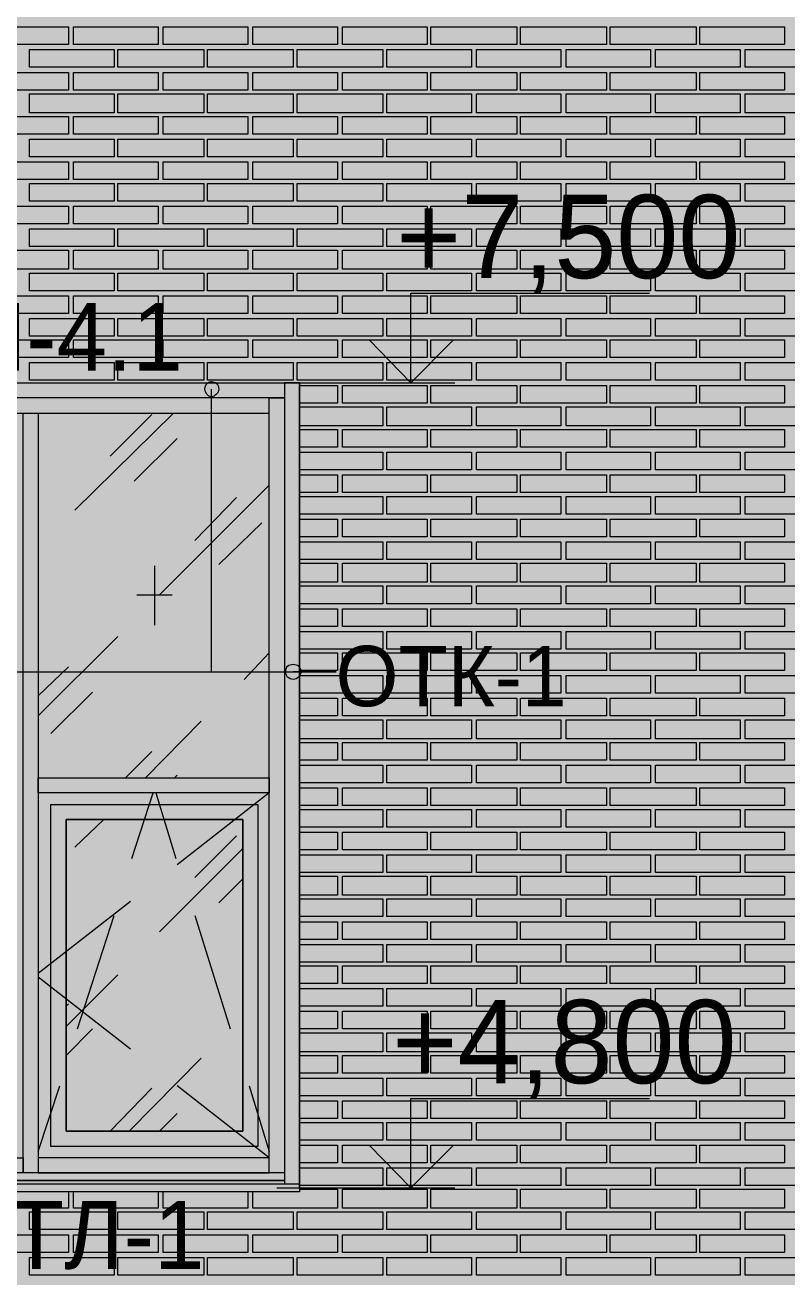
# Model space of a CAD drawing. Header units: millimetres. Extents: x -28928 to 100580, y -22867 to 36490.
# Drawn here: x 71995 to 74548, y 20792 to 24989 of the extents above; entities that cross this region are included whole.
import ezdxf

# ---------------------------------------------------------------- set-up
doc = ezdxf.new("R2010")
doc.units = ezdxf.units.MM
doc.layers.add('PDF _Геометрия', color=7, linetype='Continuous', true_color=0x8f8e8d)
doc.layers.add('PDF _Сплошная заливка', color=7, linetype='Continuous', true_color=0xffffff)
doc.layers.add('PDF _Текст', color=7, linetype='Continuous')

msp = doc.modelspace()

# ---------------------------------------------------------------- hatches: boundary and pattern name
at = {"layer": 'PDF _Сплошная заливка', "true_color": 0xdcd6cf, "transparency": 33554559}
msp.add_hatch(color=254, dxfattribs=at).paths.add_polyline_path([(64868.4, 16343.4), (64868.4, 19592.6), (66268.7, 19592.6), (66268.7, 16343.4), (82239.9, 16343.4), (82239.9, 30089.1), (52662.6, 30089.1), (52662.6, 16343.4), (62173.4, 16343.4), (62173.4, 19592.6), (64271.8, 19592.6), (64271.8, 16343.4)])

# ---------------------------------------------------------------- linework, layer by layer
at = {"layer": 'PDF _Геометрия', "lineweight": 9}
for points in [[(72141.1, 24982.6), (72141.1, 24923.4), (71857.6, 24923.4), (71857.6, 24982.6)], [(72441.4, 24982.6), (72441.4, 24923.4), (72158, 24923.4), (72158, 24982.6)], [(72741.8, 24982.6), (72741.8, 24923.4), (72458.4, 24923.4), (72458.4, 24982.6)], [(73042.2, 24982.6), (73042.2, 24923.4), (72758.7, 24923.4), (72758.7, 24982.6)], [(73342.6, 24982.6), (73342.6, 24923.4), (73059.1, 24923.4), (73059.1, 24982.6)], [(73643, 24982.6), (73643, 24923.4), (73355.3, 24923.4), (73355.3, 24982.6)], [(73943.4, 24982.6), (73943.4, 24923.4), (73655.7, 24923.4), (73655.7, 24982.6)], [(74243.7, 24982.6), (74243.7, 24923.4), (73956.1, 24923.4), (73956.1, 24982.6)], [(74539.9, 24982.6), (74539.9, 24923.4), (74256.4, 24923.4), (74256.4, 24982.6)], [(72293.4, 24847.2), (72149.5, 24847.2), (72009.9, 24847.2), (72009.9, 24906.4), (72149.5, 24906.4), (72293.4, 24906.4)], [(72593.7, 24847.2), (72449.9, 24847.2), (72306.1, 24847.2), (72306.1, 24906.4), (72449.9, 24906.4), (72593.7, 24906.4)], [(72894.1, 24847.2), (72750.3, 24847.2), (72606.4, 24847.2), (72606.4, 24906.4), (72750.3, 24906.4), (72894.1, 24906.4)], [(73194.5, 24847.2), (73050.7, 24847.2), (72906.8, 24847.2), (72906.8, 24906.4), (73050.7, 24906.4), (73194.5, 24906.4)], [(73490.7, 24847.2), (73351.1, 24847.2), (73207.2, 24847.2), (73207.2, 24906.4), (73351.1, 24906.4), (73490.7, 24906.4)], [(73791.1, 24847.2), (73651.4, 24847.2), (73507.6, 24847.2), (73507.6, 24906.4), (73651.4, 24906.4), (73791.1, 24906.4)], [(74091.4, 24847.2), (73947.6, 24847.2), (73808, 24847.2), (73808, 24906.4), (73947.6, 24906.4), (74091.4, 24906.4)], [(74391.8, 24847.2), (74248, 24847.2), (74108.4, 24847.2), (74108.4, 24906.4), (74248, 24906.4), (74391.8, 24906.4)], [(74692.2, 24847.2), (74548.4, 24847.2), (74408.7, 24847.2), (74408.7, 24906.4), (74548.4, 24906.4), (74692.2, 24906.4)], [(72141.1, 24830.3), (72141.1, 24771), (71857.6, 24771), (71857.6, 24830.3)], [(72441.4, 24830.3), (72441.4, 24771), (72158, 24771), (72158, 24830.3)], [(72741.8, 24830.3), (72741.8, 24771), (72458.4, 24771), (72458.4, 24830.3)], [(73042.2, 24830.3), (73042.2, 24771), (72758.7, 24771), (72758.7, 24830.3)], [(73342.6, 24830.3), (73342.6, 24771), (73059.1, 24771), (73059.1, 24830.3)], [(73643, 24830.3), (73643, 24771), (73355.3, 24771), (73355.3, 24830.3)], [(73943.4, 24830.3), (73943.4, 24771), (73655.7, 24771), (73655.7, 24830.3)], [(74243.7, 24830.3), (74243.7, 24771), (73956.1, 24771), (73956.1, 24830.3)], [(74539.9, 24830.3), (74539.9, 24771), (74256.4, 24771), (74256.4, 24830.3)], [(72293.4, 24694.9), (72149.5, 24694.9), (72009.9, 24694.9), (72009.9, 24758.4), (72149.5, 24758.4), (72293.4, 24758.4)], [(72593.7, 24694.9), (72449.9, 24694.9), (72306.1, 24694.9), (72306.1, 24758.4), (72449.9, 24758.4), (72593.7, 24758.4)], [(72894.1, 24694.9), (72750.3, 24694.9), (72606.4, 24694.9), (72606.4, 24758.4), (72750.3, 24758.4), (72894.1, 24758.4)], [(73194.5, 24694.9), (73050.7, 24694.9), (72906.8, 24694.9), (72906.8, 24758.4), (73050.7, 24758.4), (73194.5, 24758.4)], [(73490.7, 24694.9), (73351.1, 24694.9), (73207.2, 24694.9), (73207.2, 24758.4), (73351.1, 24758.4), (73490.7, 24758.4)], [(73791.1, 24694.9), (73651.4, 24694.9), (73507.6, 24694.9), (73507.6, 24758.4), (73651.4, 24758.4), (73791.1, 24758.4)], [(74091.4, 24694.9), (73947.6, 24694.9), (73808, 24694.9), (73808, 24758.4), (73947.6, 24758.4), (74091.4, 24758.4)], [(74391.8, 24694.9), (74248, 24694.9), (74108.4, 24694.9), (74108.4, 24758.4), (74248, 24758.4), (74391.8, 24758.4)], [(74692.2, 24694.9), (74548.4, 24694.9), (74408.7, 24694.9), (74408.7, 24758.4), (74548.4, 24758.4), (74692.2, 24758.4)], [(72141.1, 24682.2), (72141.1, 24623), (71857.6, 24623), (71857.6, 24682.2)], [(72441.4, 24682.2), (72441.4, 24623), (72158, 24623), (72158, 24682.2)], [(72741.8, 24682.2), (72741.8, 24623), (72458.4, 24623), (72458.4, 24682.2)], [(73042.2, 24682.2), (73042.2, 24623), (72758.7, 24623), (72758.7, 24682.2)], [(73342.6, 24682.2), (73342.6, 24623), (73059.1, 24623), (73059.1, 24682.2)], [(73643, 24682.2), (73643, 24623), (73355.3, 24623), (73355.3, 24682.2)], [(73943.4, 24682.2), (73943.4, 24623), (73655.7, 24623), (73655.7, 24682.2)], [(74243.7, 24682.2), (74243.7, 24623), (73956.1, 24623), (73956.1, 24682.2)], [(74539.9, 24682.2), (74539.9, 24623), (74256.4, 24623), (74256.4, 24682.2)], [(72293.4, 24546.8), (72149.5, 24546.8), (72009.9, 24546.8), (72009.9, 24606), (72149.5, 24606), (72293.4, 24606)], [(72593.7, 24546.8), (72449.9, 24546.8), (72306.1, 24546.8), (72306.1, 24606), (72449.9, 24606), (72593.7, 24606)], [(72894.1, 24546.8), (72750.3, 24546.8), (72606.4, 24546.8), (72606.4, 24606), (72750.3, 24606), (72894.1, 24606)], [(73194.5, 24546.8), (73050.7, 24546.8), (72906.8, 24546.8), (72906.8, 24606), (73050.7, 24606), (73194.5, 24606)], [(73490.7, 24546.8), (73351.1, 24546.8), (73207.2, 24546.8), (73207.2, 24606), (73351.1, 24606), (73490.7, 24606)], [(73791.1, 24546.8), (73651.4, 24546.8), (73507.6, 24546.8), (73507.6, 24606), (73651.4, 24606), (73791.1, 24606)], [(74091.4, 24546.8), (73947.6, 24546.8), (73808, 24546.8), (73808, 24606), (73947.6, 24606), (74091.4, 24606)], [(74391.8, 24546.8), (74248, 24546.8), (74108.4, 24546.8), (74108.4, 24606), (74248, 24606), (74391.8, 24606)], [(74692.2, 24546.8), (74548.4, 24546.8), (74408.7, 24546.8), (74408.7, 24606), (74548.4, 24606), (74692.2, 24606)], [(72141.1, 24529.9), (72141.1, 24470.7), (71857.6, 24470.7), (71857.6, 24529.9)], [(72441.4, 24529.9), (72441.4, 24470.7), (72158, 24470.7), (72158, 24529.9)], [(72741.8, 24529.9), (72741.8, 24470.7), (72458.4, 24470.7), (72458.4, 24529.9)], [(73042.2, 24529.9), (73042.2, 24470.7), (72758.7, 24470.7), (72758.7, 24529.9)], [(73342.6, 24529.9), (73342.6, 24470.7), (73059.1, 24470.7), (73059.1, 24529.9)], [(73643, 24529.9), (73643, 24470.7), (73355.3, 24470.7), (73355.3, 24529.9)], [(73943.4, 24529.9), (73943.4, 24470.7), (73655.7, 24470.7), (73655.7, 24529.9)], [(74243.7, 24529.9), (74243.7, 24470.7), (73956.1, 24470.7), (73956.1, 24529.9)], [(74539.9, 24529.9), (74539.9, 24470.7), (74256.4, 24470.7), (74256.4, 24529.9)], [(72293.4, 24398.7), (72149.5, 24398.7), (72009.9, 24398.7), (72009.9, 24458), (72149.5, 24458), (72293.4, 24458)], [(72593.7, 24398.7), (72449.9, 24398.7), (72306.1, 24398.7), (72306.1, 24458), (72449.9, 24458), (72593.7, 24458)], [(72894.1, 24398.7), (72750.3, 24398.7), (72606.4, 24398.7), (72606.4, 24458), (72750.3, 24458), (72894.1, 24458)], [(73194.5, 24398.7), (73050.7, 24398.7), (72906.8, 24398.7), (72906.8, 24458), (73050.7, 24458), (73194.5, 24458)], [(73490.7, 24398.7), (73351.1, 24398.7), (73207.2, 24398.7), (73207.2, 24458), (73351.1, 24458), (73490.7, 24458)], [(73791.1, 24398.7), (73651.4, 24398.7), (73507.6, 24398.7), (73507.6, 24458), (73651.4, 24458), (73791.1, 24458)], [(74091.4, 24398.7), (73947.6, 24398.7), (73808, 24398.7), (73808, 24458), (73947.6, 24458), (74091.4, 24458)], [(74391.8, 24398.7), (74248, 24398.7), (74108.4, 24398.7), (74108.4, 24458), (74248, 24458), (74391.8, 24458)], [(74692.2, 24398.7), (74548.4, 24398.7), (74408.7, 24398.7), (74408.7, 24458), (74548.4, 24458), (74692.2, 24458)], [(72141.1, 24381.8), (72141.1, 24322.6), (71857.6, 24322.6), (71857.6, 24381.8)], [(72441.4, 24381.8), (72441.4, 24322.6), (72158, 24322.6), (72158, 24381.8)], [(72741.8, 24381.8), (72741.8, 24322.6), (72458.4, 24322.6), (72458.4, 24381.8)], [(73042.2, 24381.8), (73042.2, 24322.6), (72758.7, 24322.6), (72758.7, 24381.8)], [(73342.6, 24381.8), (73342.6, 24322.6), (73059.1, 24322.6), (73059.1, 24381.8)], [(73643, 24381.8), (73643, 24322.6), (73355.3, 24322.6), (73355.3, 24381.8)], [(73943.4, 24381.8), (73943.4, 24322.6), (73655.7, 24322.6), (73655.7, 24381.8)], [(74243.7, 24381.8), (74243.7, 24322.6), (73956.1, 24322.6), (73956.1, 24381.8)], [(74539.9, 24381.8), (74539.9, 24322.6), (74256.4, 24322.6), (74256.4, 24381.8)], [(72293.4, 24246.4), (72149.5, 24246.4), (72009.9, 24246.4), (72009.9, 24305.7), (72149.5, 24305.7), (72293.4, 24305.7)], [(72593.7, 24246.4), (72449.9, 24246.4), (72306.1, 24246.4), (72306.1, 24305.7), (72449.9, 24305.7), (72593.7, 24305.7)], [(72894.1, 24246.4), (72750.3, 24246.4), (72606.4, 24246.4), (72606.4, 24305.7), (72750.3, 24305.7), (72894.1, 24305.7)], [(73194.5, 24246.4), (73050.7, 24246.4), (72906.8, 24246.4), (72906.8, 24305.7), (73050.7, 24305.7), (73194.5, 24305.7)], [(73490.7, 24246.4), (73351.1, 24246.4), (73207.2, 24246.4), (73207.2, 24305.7), (73351.1, 24305.7), (73490.7, 24305.7)], [(73791.1, 24246.4), (73651.4, 24246.4), (73507.6, 24246.4), (73507.6, 24305.7), (73651.4, 24305.7), (73791.1, 24305.7)], [(74091.4, 24246.4), (73947.6, 24246.4), (73808, 24246.4), (73808, 24305.7), (73947.6, 24305.7), (74091.4, 24305.7)], [(74391.8, 24246.4), (74248, 24246.4), (74108.4, 24246.4), (74108.4, 24305.7), (74248, 24305.7), (74391.8, 24305.7)], [(74692.2, 24246.4), (74548.4, 24246.4), (74408.7, 24246.4), (74408.7, 24305.7), (74548.4, 24305.7), (74692.2, 24305.7)], [(72141.1, 24233.7), (72141.1, 24170.3), (71857.6, 24170.3), (71857.6, 24233.7)], [(72441.4, 24233.7), (72441.4, 24170.3), (72158, 24170.3), (72158, 24233.7)], [(72741.8, 24233.7), (72741.8, 24170.3), (72458.4, 24170.3), (72458.4, 24233.7)], [(73042.2, 24233.7), (73042.2, 24170.3), (72758.7, 24170.3), (72758.7, 24233.7)], [(73342.6, 24233.7), (73342.6, 24170.3), (73059.1, 24170.3), (73059.1, 24233.7)], [(73643, 24233.7), (73643, 24170.3), (73355.3, 24170.3), (73355.3, 24233.7)], [(73943.4, 24233.7), (73943.4, 24170.3), (73655.7, 24170.3), (73655.7, 24233.7)], [(74243.7, 24233.7), (74243.7, 24170.3), (73956.1, 24170.3), (73956.1, 24233.7)], [(74539.9, 24233.7), (74539.9, 24170.3), (74256.4, 24170.3), (74256.4, 24233.7)], [(72293.4, 24098.4), (72149.5, 24098.4), (72009.9, 24098.4), (72009.9, 24157.6), (72149.5, 24157.6), (72293.4, 24157.6)], [(72593.7, 24098.4), (72449.9, 24098.4), (72306.1, 24098.4), (72306.1, 24157.6), (72449.9, 24157.6), (72593.7, 24157.6)], [(72894.1, 24098.4), (72750.3, 24098.4), (72606.4, 24098.4), (72606.4, 24157.6), (72750.3, 24157.6), (72894.1, 24157.6)], [(73194.5, 24098.4), (73050.7, 24098.4), (72906.8, 24098.4), (72906.8, 24157.6), (73050.7, 24157.6), (73194.5, 24157.6)], [(73490.7, 24098.4), (73351.1, 24098.4), (73207.2, 24098.4), (73207.2, 24157.6), (73351.1, 24157.6), (73490.7, 24157.6)], [(73791.1, 24098.4), (73651.4, 24098.4), (73507.6, 24098.4), (73507.6, 24157.6), (73651.4, 24157.6), (73791.1, 24157.6)], [(74091.4, 24098.4), (73947.6, 24098.4), (73808, 24098.4), (73808, 24157.6), (73947.6, 24157.6), (74091.4, 24157.6)], [(74391.8, 24098.4), (74248, 24098.4), (74108.4, 24098.4), (74108.4, 24157.6), (74248, 24157.6), (74391.8, 24157.6)], [(74692.2, 24098.4), (74548.4, 24098.4), (74408.7, 24098.4), (74408.7, 24157.6), (74548.4, 24157.6), (74692.2, 24157.6)], [(72141.1, 24081.4), (72141.1, 24022.2), (71857.6, 24022.2), (71857.6, 24081.4)], [(72441.4, 24081.4), (72441.4, 24022.2), (72158, 24022.2), (72158, 24081.4)], [(72741.8, 24081.4), (72741.8, 24022.2), (72458.4, 24022.2), (72458.4, 24081.4)], [(73042.2, 24081.4), (73042.2, 24022.2), (72758.7, 24022.2), (72758.7, 24081.4)], [(73342.6, 24081.4), (73342.6, 24022.2), (73059.1, 24022.2), (73059.1, 24081.4)], [(73643, 24081.4), (73643, 24022.2), (73355.3, 24022.2), (73355.3, 24081.4)], [(73943.4, 24081.4), (73943.4, 24022.2), (73655.7, 24022.2), (73655.7, 24081.4)], [(74243.7, 24081.4), (74243.7, 24022.2), (73956.1, 24022.2), (73956.1, 24081.4)], [(74539.9, 24081.4), (74539.9, 24022.2), (74256.4, 24022.2), (74256.4, 24081.4)], [(72293.4, 23946), (72149.5, 23946), (72009.9, 23946), (72009.9, 24005.3), (72149.5, 24005.3), (72293.4, 24005.3)], [(72593.7, 23946), (72449.9, 23946), (72306.1, 23946), (72306.1, 24005.3), (72449.9, 24005.3), (72593.7, 24005.3)], [(72894.1, 23946), (72750.3, 23946), (72606.4, 23946), (72606.4, 24005.3), (72750.3, 24005.3), (72894.1, 24005.3)], [(73194.5, 23946), (73050.7, 23946), (72906.8, 23946), (72906.8, 24005.3), (73050.7, 24005.3), (73194.5, 24005.3)], [(73490.7, 23946), (73351.1, 23946), (73207.2, 23946), (73207.2, 24005.3), (73351.1, 24005.3), (73490.7, 24005.3)], [(73791.1, 23946), (73651.4, 23946), (73507.6, 23946), (73507.6, 24005.3), (73651.4, 24005.3), (73791.1, 24005.3)], [(74091.4, 23946), (73947.6, 23946), (73808, 23946), (73808, 24005.3), (73947.6, 24005.3), (74091.4, 24005.3)], [(74391.8, 23946), (74248, 23946), (74108.4, 23946), (74108.4, 24005.3), (74248, 24005.3), (74391.8, 24005.3)], [(74692.2, 23946), (74548.4, 23946), (74408.7, 23946), (74408.7, 24005.3), (74548.4, 24005.3), (74692.2, 24005.3)], [(72141.1, 23933.4), (72141.1, 23874.1), (71857.6, 23874.1), (71857.6, 23933.4)], [(72441.4, 23933.4), (72441.4, 23874.1), (72158, 23874.1), (72158, 23933.4)], [(72741.8, 23933.4), (72741.8, 23874.1), (72458.4, 23874.1), (72458.4, 23933.4)], [(73042.2, 23933.4), (73042.2, 23874.1), (72758.7, 23874.1), (72758.7, 23933.4)], [(73342.6, 23933.4), (73342.6, 23874.1), (73059.1, 23874.1), (73059.1, 23933.4)], [(73643, 23933.4), (73643, 23874.1), (73355.3, 23874.1), (73355.3, 23933.4)], [(73943.4, 23933.4), (73943.4, 23874.1), (73655.7, 23874.1), (73655.7, 23933.4)], [(74243.7, 23933.4), (74243.7, 23874.1), (73956.1, 23874.1), (73956.1, 23933.4)], [(74539.9, 23933.4), (74539.9, 23874.1), (74256.4, 23874.1), (74256.4, 23933.4)], [(72293.4, 23798), (72149.5, 23798), (72009.9, 23798), (72009.9, 23857.2), (72149.5, 23857.2), (72293.4, 23857.2)], [(72593.7, 23798), (72449.9, 23798), (72306.1, 23798), (72306.1, 23857.2), (72449.9, 23857.2), (72593.7, 23857.2)], [(72894.1, 23798), (72750.3, 23798), (72606.4, 23798), (72606.4, 23857.2), (72750.3, 23857.2), (72894.1, 23857.2)], [(73194.5, 23798), (73050.7, 23798), (72906.8, 23798), (72906.8, 23857.2), (73050.7, 23857.2), (73194.5, 23857.2)], [(73490.7, 23798), (73351.1, 23798), (73207.2, 23798), (73207.2, 23857.2), (73351.1, 23857.2), (73490.7, 23857.2)], [(73791.1, 23798), (73651.4, 23798), (73507.6, 23798), (73507.6, 23857.2), (73651.4, 23857.2), (73791.1, 23857.2)], [(74091.4, 23798), (73947.6, 23798), (73808, 23798), (73808, 23857.2), (73947.6, 23857.2), (74091.4, 23857.2)], [(74391.8, 23798), (74248, 23798), (74108.4, 23798), (74108.4, 23857.2), (74248, 23857.2), (74391.8, 23857.2)], [(74692.2, 23798), (74548.4, 23798), (74408.7, 23798), (74408.7, 23857.2), (74548.4, 23857.2), (74692.2, 23857.2)], [(73342.6, 23781), (73342.6, 23721.8), (73059.1, 23721.8), (73059.1, 23781)], [(73643, 23781), (73643, 23721.8), (73355.3, 23721.8), (73355.3, 23781)], [(73943.4, 23781), (73943.4, 23721.8), (73655.7, 23721.8), (73655.7, 23781)], [(74243.7, 23781), (74243.7, 23721.8), (73956.1, 23721.8), (73956.1, 23781)], [(74539.9, 23781), (74539.9, 23721.8), (74256.4, 23721.8), (74256.4, 23781)], [(73490.7, 23645.7), (73351.1, 23645.7), (73207.2, 23645.7), (73207.2, 23709.1), (73351.1, 23709.1), (73490.7, 23709.1)], [(73791.1, 23645.7), (73651.4, 23645.7), (73507.6, 23645.7), (73507.6, 23709.1), (73651.4, 23709.1), (73791.1, 23709.1)], [(74091.4, 23645.7), (73947.6, 23645.7), (73808, 23645.7), (73808, 23709.1), (73947.6, 23709.1), (74091.4, 23709.1)], [(74391.8, 23645.7), (74248, 23645.7), (74108.4, 23645.7), (74108.4, 23709.1), (74248, 23709.1), (74391.8, 23709.1)], [(74692.2, 23645.7), (74548.4, 23645.7), (74408.7, 23645.7), (74408.7, 23709.1), (74548.4, 23709.1), (74692.2, 23709.1)], [(73342.6, 23633), (73342.6, 23573.7), (73059.1, 23573.7), (73059.1, 23633)], [(73643, 23633), (73643, 23573.7), (73355.3, 23573.7), (73355.3, 23633)], [(73943.4, 23633), (73943.4, 23573.7), (73655.7, 23573.7), (73655.7, 23633)], [(74243.7, 23633), (74243.7, 23573.7), (73956.1, 23573.7), (73956.1, 23633)], [(74539.9, 23633), (74539.9, 23573.7), (74256.4, 23573.7), (74256.4, 23633)], [(73490.7, 23497.6), (73351.1, 23497.6), (73207.2, 23497.6), (73207.2, 23556.8), (73351.1, 23556.8), (73490.7, 23556.8)], [(73791.1, 23497.6), (73651.4, 23497.6), (73507.6, 23497.6), (73507.6, 23556.8), (73651.4, 23556.8), (73791.1, 23556.8)], [(74091.4, 23497.6), (73947.6, 23497.6), (73808, 23497.6), (73808, 23556.8), (73947.6, 23556.8), (74091.4, 23556.8)], [(74391.8, 23497.6), (74248, 23497.6), (74108.4, 23497.6), (74108.4, 23556.8), (74248, 23556.8), (74391.8, 23556.8)], [(74692.2, 23497.6), (74548.4, 23497.6), (74408.7, 23497.6), (74408.7, 23556.8), (74548.4, 23556.8), (74692.2, 23556.8)], [(73342.6, 23480.7), (73342.6, 23421.4), (73059.1, 23421.4), (73059.1, 23480.7)], [(73643, 23480.7), (73643, 23421.4), (73355.3, 23421.4), (73355.3, 23480.7)], [(73943.4, 23480.7), (73943.4, 23421.4), (73655.7, 23421.4), (73655.7, 23480.7)], [(74243.7, 23480.7), (74243.7, 23421.4), (73956.1, 23421.4), (73956.1, 23480.7)], [(74539.9, 23480.7), (74539.9, 23421.4), (74256.4, 23421.4), (74256.4, 23480.7)], [(73490.7, 23349.5), (73351.1, 23349.5), (73207.2, 23349.5), (73207.2, 23408.7), (73351.1, 23408.7), (73490.7, 23408.7)], [(73791.1, 23349.5), (73651.4, 23349.5), (73507.6, 23349.5), (73507.6, 23408.7), (73651.4, 23408.7), (73791.1, 23408.7)], [(74091.4, 23349.5), (73947.6, 23349.5), (73808, 23349.5), (73808, 23408.7), (73947.6, 23408.7), (74091.4, 23408.7)], [(74391.8, 23349.5), (74248, 23349.5), (74108.4, 23349.5), (74108.4, 23408.7), (74248, 23408.7), (74391.8, 23408.7)], [(74692.2, 23349.5), (74548.4, 23349.5), (74408.7, 23349.5), (74408.7, 23408.7), (74548.4, 23408.7), (74692.2, 23408.7)], [(73342.6, 23332.6), (73342.6, 23273.4), (73059.1, 23273.4), (73059.1, 23332.6)], [(73643, 23332.6), (73643, 23273.4), (73355.3, 23273.4), (73355.3, 23332.6)], [(73943.4, 23332.6), (73943.4, 23273.4), (73655.7, 23273.4), (73655.7, 23332.6)], [(74243.7, 23332.6), (74243.7, 23273.4), (73956.1, 23273.4), (73956.1, 23332.6)], [(74539.9, 23332.6), (74539.9, 23273.4), (74256.4, 23273.4), (74256.4, 23332.6)], [(73490.7, 23197.2), (73351.1, 23197.2), (73207.2, 23197.2), (73207.2, 23256.4), (73351.1, 23256.4), (73490.7, 23256.4)], [(73791.1, 23197.2), (73651.4, 23197.2), (73507.6, 23197.2), (73507.6, 23256.4), (73651.4, 23256.4), (73791.1, 23256.4)], [(74091.4, 23197.2), (73947.6, 23197.2), (73808, 23197.2), (73808, 23256.4), (73947.6, 23256.4), (74091.4, 23256.4)], [(74391.8, 23197.2), (74248, 23197.2), (74108.4, 23197.2), (74108.4, 23256.4), (74248, 23256.4), (74391.8, 23256.4)], [(74692.2, 23197.2), (74548.4, 23197.2), (74408.7, 23197.2), (74408.7, 23256.4), (74548.4, 23256.4), (74692.2, 23256.4)], [(73342.6, 23184.5), (73342.6, 23121), (73059.1, 23121), (73059.1, 23184.5)], [(73643, 23184.5), (73643, 23121), (73355.3, 23121), (73355.3, 23184.5)], [(73943.4, 23184.5), (73943.4, 23121), (73655.7, 23121), (73655.7, 23184.5)], [(74243.7, 23184.5), (74243.7, 23121), (73956.1, 23121), (73956.1, 23184.5)], [(74539.9, 23184.5), (74539.9, 23121), (74256.4, 23121), (74256.4, 23184.5)], [(73490.7, 23049.1), (73351.1, 23049.1), (73207.2, 23049.1), (73207.2, 23108.4), (73351.1, 23108.4), (73490.7, 23108.4)], [(73791.1, 23049.1), (73651.4, 23049.1), (73507.6, 23049.1), (73507.6, 23108.4), (73651.4, 23108.4), (73791.1, 23108.4)], [(74091.4, 23049.1), (73947.6, 23049.1), (73808, 23049.1), (73808, 23108.4), (73947.6, 23108.4), (74091.4, 23108.4)], [(74391.8, 23049.1), (74248, 23049.1), (74108.4, 23049.1), (74108.4, 23108.4), (74248, 23108.4), (74391.8, 23108.4)], [(74692.2, 23049.1), (74548.4, 23049.1), (74408.7, 23049.1), (74408.7, 23108.4), (74548.4, 23108.4), (74692.2, 23108.4)], [(73342.6, 23032.2), (73342.6, 22973), (73059.1, 22973), (73059.1, 23032.2)], [(73643, 23032.2), (73643, 22973), (73355.3, 22973), (73355.3, 23032.2)], [(73943.4, 23032.2), (73943.4, 22973), (73655.7, 22973), (73655.7, 23032.2)], [(74243.7, 23032.2), (74243.7, 22973), (73956.1, 22973), (73956.1, 23032.2)], [(74539.9, 23032.2), (74539.9, 22973), (74256.4, 22973), (74256.4, 23032.2)], [(73490.7, 22896.8), (73351.1, 22896.8), (73207.2, 22896.8), (73207.2, 22956), (73351.1, 22956), (73490.7, 22956)], [(73791.1, 22896.8), (73651.4, 22896.8), (73507.6, 22896.8), (73507.6, 22956), (73651.4, 22956), (73791.1, 22956)], [(74091.4, 22896.8), (73947.6, 22896.8), (73808, 22896.8), (73808, 22956), (73947.6, 22956), (74091.4, 22956)], [(74391.8, 22896.8), (74248, 22896.8), (74108.4, 22896.8), (74108.4, 22956), (74248, 22956), (74391.8, 22956)], [(74692.2, 22896.8), (74548.4, 22896.8), (74408.7, 22896.8), (74408.7, 22956), (74548.4, 22956), (74692.2, 22956)], [(73342.6, 22884.1), (73342.6, 22824.9), (73059.1, 22824.9), (73059.1, 22884.1)], [(73643, 22884.1), (73643, 22824.9), (73355.3, 22824.9), (73355.3, 22884.1)], [(73943.4, 22884.1), (73943.4, 22824.9), (73655.7, 22824.9), (73655.7, 22884.1)], [(74243.7, 22884.1), (74243.7, 22824.9), (73956.1, 22824.9), (73956.1, 22884.1)], [(74539.9, 22884.1), (74539.9, 22824.9), (74256.4, 22824.9), (74256.4, 22884.1)], [(73490.7, 22748.7), (73351.1, 22748.7), (73207.2, 22748.7), (73207.2, 22808), (73351.1, 22808), (73490.7, 22808)], [(73791.1, 22748.7), (73651.4, 22748.7), (73507.6, 22748.7), (73507.6, 22808), (73651.4, 22808), (73791.1, 22808)], [(74091.4, 22748.7), (73947.6, 22748.7), (73808, 22748.7), (73808, 22808), (73947.6, 22808), (74091.4, 22808)], [(74391.8, 22748.7), (74248, 22748.7), (74108.4, 22748.7), (74108.4, 22808), (74248, 22808), (74391.8, 22808)], [(74692.2, 22748.7), (74548.4, 22748.7), (74408.7, 22748.7), (74408.7, 22808), (74548.4, 22808), (74692.2, 22808)], [(73342.6, 22731.8), (73342.6, 22672.6), (73059.1, 22672.6), (73059.1, 22731.8)], [(73643, 22731.8), (73643, 22672.6), (73355.3, 22672.6), (73355.3, 22731.8)], [(73943.4, 22731.8), (73943.4, 22672.6), (73655.7, 22672.6), (73655.7, 22731.8)], [(74243.7, 22731.8), (74243.7, 22672.6), (73956.1, 22672.6), (73956.1, 22731.8)], [(74539.9, 22731.8), (74539.9, 22672.6), (74256.4, 22672.6), (74256.4, 22731.8)], [(73490.7, 22596.4), (73351.1, 22596.4), (73207.2, 22596.4), (73207.2, 22659.9), (73351.1, 22659.9), (73490.7, 22659.9)], [(73791.1, 22596.4), (73651.4, 22596.4), (73507.6, 22596.4), (73507.6, 22659.9), (73651.4, 22659.9), (73791.1, 22659.9)], [(74091.4, 22596.4), (73947.6, 22596.4), (73808, 22596.4), (73808, 22659.9), (73947.6, 22659.9), (74091.4, 22659.9)], [(74391.8, 22596.4), (74248, 22596.4), (74108.4, 22596.4), (74108.4, 22659.9), (74248, 22659.9), (74391.8, 22659.9)], [(74692.2, 22596.4), (74548.4, 22596.4), (74408.7, 22596.4), (74408.7, 22659.9), (74548.4, 22659.9), (74692.2, 22659.9)], [(73342.6, 22583.7), (73342.6, 22524.5), (73059.1, 22524.5), (73059.1, 22583.7)], [(73643, 22583.7), (73643, 22524.5), (73355.3, 22524.5), (73355.3, 22583.7)], [(73943.4, 22583.7), (73943.4, 22524.5), (73655.7, 22524.5), (73655.7, 22583.7)], [(74243.7, 22583.7), (74243.7, 22524.5), (73956.1, 22524.5), (73956.1, 22583.7)], [(74539.9, 22583.7), (74539.9, 22524.5), (74256.4, 22524.5), (74256.4, 22583.7)], [(73490.7, 22448.4), (73351.1, 22448.4), (73207.2, 22448.4), (73207.2, 22507.6), (73351.1, 22507.6), (73490.7, 22507.6)], [(73791.1, 22448.4), (73651.4, 22448.4), (73507.6, 22448.4), (73507.6, 22507.6), (73651.4, 22507.6), (73791.1, 22507.6)], [(74091.4, 22448.4), (73947.6, 22448.4), (73808, 22448.4), (73808, 22507.6), (73947.6, 22507.6), (74091.4, 22507.6)], [(74391.8, 22448.4), (74248, 22448.4), (74108.4, 22448.4), (74108.4, 22507.6), (74248, 22507.6), (74391.8, 22507.6)], [(74692.2, 22448.4), (74548.4, 22448.4), (74408.7, 22448.4), (74408.7, 22507.6), (74548.4, 22507.6), (74692.2, 22507.6)], [(73342.6, 22431.4), (73342.6, 22372.2), (73059.1, 22372.2), (73059.1, 22431.4)], [(73643, 22431.4), (73643, 22372.2), (73355.3, 22372.2), (73355.3, 22431.4)], [(73943.4, 22431.4), (73943.4, 22372.2), (73655.7, 22372.2), (73655.7, 22431.4)], [(74243.7, 22431.4), (74243.7, 22372.2), (73956.1, 22372.2), (73956.1, 22431.4)], [(74539.9, 22431.4), (74539.9, 22372.2), (74256.4, 22372.2), (74256.4, 22431.4)], [(73490.7, 22300.3), (73351.1, 22300.3), (73207.2, 22300.3), (73207.2, 22359.5), (73351.1, 22359.5), (73490.7, 22359.5)], [(73791.1, 22300.3), (73651.4, 22300.3), (73507.6, 22300.3), (73507.6, 22359.5), (73651.4, 22359.5), (73791.1, 22359.5)], [(74091.4, 22300.3), (73947.6, 22300.3), (73808, 22300.3), (73808, 22359.5), (73947.6, 22359.5), (74091.4, 22359.5)], [(74391.8, 22300.3), (74248, 22300.3), (74108.4, 22300.3), (74108.4, 22359.5), (74248, 22359.5), (74391.8, 22359.5)], [(74692.2, 22300.3), (74548.4, 22300.3), (74408.7, 22300.3), (74408.7, 22359.5), (74548.4, 22359.5), (74692.2, 22359.5)], [(73342.6, 22283.4), (73342.6, 22224.1), (73059.1, 22224.1), (73059.1, 22283.4)], [(73643, 22283.4), (73643, 22224.1), (73355.3, 22224.1), (73355.3, 22283.4)], [(73943.4, 22283.4), (73943.4, 22224.1), (73655.7, 22224.1), (73655.7, 22283.4)], [(74243.7, 22283.4), (74243.7, 22224.1), (73956.1, 22224.1), (73956.1, 22283.4)], [(74539.9, 22283.4), (74539.9, 22224.1), (74256.4, 22224.1), (74256.4, 22283.4)], [(73490.7, 22148), (73351.1, 22148), (73207.2, 22148), (73207.2, 22207.2), (73351.1, 22207.2), (73490.7, 22207.2)], [(73791.1, 22148), (73651.4, 22148), (73507.6, 22148), (73507.6, 22207.2), (73651.4, 22207.2), (73791.1, 22207.2)], [(74091.4, 22148), (73947.6, 22148), (73808, 22148), (73808, 22207.2), (73947.6, 22207.2), (74091.4, 22207.2)], [(74391.8, 22148), (74248, 22148), (74108.4, 22148), (74108.4, 22207.2), (74248, 22207.2), (74391.8, 22207.2)], [(74692.2, 22148), (74548.4, 22148), (74408.7, 22148), (74408.7, 22207.2), (74548.4, 22207.2), (74692.2, 22207.2)], [(73342.6, 22135.3), (73342.6, 22071.8), (73059.1, 22071.8), (73059.1, 22135.3)], [(73643, 22135.3), (73643, 22071.8), (73355.3, 22071.8), (73355.3, 22135.3)], [(73943.4, 22135.3), (73943.4, 22071.8), (73655.7, 22071.8), (73655.7, 22135.3)], [(74243.7, 22135.3), (74243.7, 22071.8), (73956.1, 22071.8), (73956.1, 22135.3)], [(74539.9, 22135.3), (74539.9, 22071.8), (74256.4, 22071.8), (74256.4, 22135.3)], [(73490.7, 21999.9), (73351.1, 21999.9), (73207.2, 21999.9), (73207.2, 22059.1), (73351.1, 22059.1), (73490.7, 22059.1)], [(73791.1, 21999.9), (73651.4, 21999.9), (73507.6, 21999.9), (73507.6, 22059.1), (73651.4, 22059.1), (73791.1, 22059.1)], [(74091.4, 21999.9), (73947.6, 21999.9), (73808, 21999.9), (73808, 22059.1), (73947.6, 22059.1), (74091.4, 22059.1)], [(74391.8, 21999.9), (74248, 21999.9), (74108.4, 21999.9), (74108.4, 22059.1), (74248, 22059.1), (74391.8, 22059.1)], [(74692.2, 21999.9), (74548.4, 21999.9), (74408.7, 21999.9), (74408.7, 22059.1), (74548.4, 22059.1), (74692.2, 22059.1)], [(73342.6, 21983), (73342.6, 21923.7), (73059.1, 21923.7), (73059.1, 21983)], [(73643, 21983), (73643, 21923.7), (73355.3, 21923.7), (73355.3, 21983)], [(73943.4, 21983), (73943.4, 21923.7), (73655.7, 21923.7), (73655.7, 21983)], [(74243.7, 21983), (74243.7, 21923.7), (73956.1, 21923.7), (73956.1, 21983)], [(74539.9, 21983), (74539.9, 21923.7), (74256.4, 21923.7), (74256.4, 21983)], [(73490.7, 21847.6), (73351.1, 21847.6), (73207.2, 21847.6), (73207.2, 21906.8), (73351.1, 21906.8), (73490.7, 21906.8)], [(73791.1, 21847.6), (73651.4, 21847.6), (73507.6, 21847.6), (73507.6, 21906.8), (73651.4, 21906.8), (73791.1, 21906.8)], [(74091.4, 21847.6), (73947.6, 21847.6), (73808, 21847.6), (73808, 21906.8), (73947.6, 21906.8), (74091.4, 21906.8)], [(74391.8, 21847.6), (74248, 21847.6), (74108.4, 21847.6), (74108.4, 21906.8), (74248, 21906.8), (74391.8, 21906.8)], [(74692.2, 21847.6), (74548.4, 21847.6), (74408.7, 21847.6), (74408.7, 21906.8), (74548.4, 21906.8), (74692.2, 21906.8)], [(73342.6, 21834.9), (73342.6, 21775.7), (73059.1, 21775.7), (73059.1, 21834.9)], [(73643, 21834.9), (73643, 21775.7), (73355.3, 21775.7), (73355.3, 21834.9)], [(73943.4, 21834.9), (73943.4, 21775.7), (73655.7, 21775.7), (73655.7, 21834.9)], [(74243.7, 21834.9), (74243.7, 21775.7), (73956.1, 21775.7), (73956.1, 21834.9)], [(74539.9, 21834.9), (74539.9, 21775.7), (74256.4, 21775.7), (74256.4, 21834.9)], [(73490.7, 21699.5), (73351.1, 21699.5), (73207.2, 21699.5), (73207.2, 21758.7), (73351.1, 21758.7), (73490.7, 21758.7)], [(73791.1, 21699.5), (73651.4, 21699.5), (73507.6, 21699.5), (73507.6, 21758.7), (73651.4, 21758.7), (73791.1, 21758.7)], [(74091.4, 21699.5), (73947.6, 21699.5), (73808, 21699.5), (73808, 21758.7), (73947.6, 21758.7), (74091.4, 21758.7)], [(74391.8, 21699.5), (74248, 21699.5), (74108.4, 21699.5), (74108.4, 21758.7), (74248, 21758.7), (74391.8, 21758.7)], [(74692.2, 21699.5), (74548.4, 21699.5), (74408.7, 21699.5), (74408.7, 21758.7), (74548.4, 21758.7), (74692.2, 21758.7)], [(73342.6, 21682.6), (73342.6, 21623.4), (73059.1, 21623.4), (73059.1, 21682.6)], [(73643, 21682.6), (73643, 21623.4), (73355.3, 21623.4), (73355.3, 21682.6)], [(73943.4, 21682.6), (73943.4, 21623.4), (73655.7, 21623.4), (73655.7, 21682.6)], [(74243.7, 21682.6), (74243.7, 21623.4), (73956.1, 21623.4), (73956.1, 21682.6)], [(74539.9, 21682.6), (74539.9, 21623.4), (74256.4, 21623.4), (74256.4, 21682.6)], [(73490.7, 21547.2), (73351.1, 21547.2), (73207.2, 21547.2), (73207.2, 21610.7), (73351.1, 21610.7), (73490.7, 21610.7)], [(73791.1, 21547.2), (73651.4, 21547.2), (73507.6, 21547.2), (73507.6, 21610.7), (73651.4, 21610.7), (73791.1, 21610.7)], [(74091.4, 21547.2), (73947.6, 21547.2), (73808, 21547.2), (73808, 21610.7), (73947.6, 21610.7), (74091.4, 21610.7)], [(74391.8, 21547.2), (74248, 21547.2), (74108.4, 21547.2), (74108.4, 21610.7), (74248, 21610.7), (74391.8, 21610.7)], [(74692.2, 21547.2), (74548.4, 21547.2), (74408.7, 21547.2), (74408.7, 21610.7), (74548.4, 21610.7), (74692.2, 21610.7)], [(73342.6, 21534.5), (73342.6, 21475.3), (73059.1, 21475.3), (73059.1, 21534.5)], [(73643, 21534.5), (73643, 21475.3), (73355.3, 21475.3), (73355.3, 21534.5)], [(73943.4, 21534.5), (73943.4, 21475.3), (73655.7, 21475.3), (73655.7, 21534.5)], [(74243.7, 21534.5), (74243.7, 21475.3), (73956.1, 21475.3), (73956.1, 21534.5)], [(74539.9, 21534.5), (74539.9, 21475.3), (74256.4, 21475.3), (74256.4, 21534.5)], [(73490.7, 21399.1), (73351.1, 21399.1), (73207.2, 21399.1), (73207.2, 21458.4), (73351.1, 21458.4), (73490.7, 21458.4)], [(73791.1, 21399.1), (73651.4, 21399.1), (73507.6, 21399.1), (73507.6, 21458.4), (73651.4, 21458.4), (73791.1, 21458.4)], [(74091.4, 21399.1), (73947.6, 21399.1), (73808, 21399.1), (73808, 21458.4), (73947.6, 21458.4), (74091.4, 21458.4)], [(74391.8, 21399.1), (74248, 21399.1), (74108.4, 21399.1), (74108.4, 21458.4), (74248, 21458.4), (74391.8, 21458.4)], [(74692.2, 21399.1), (74548.4, 21399.1), (74408.7, 21399.1), (74408.7, 21458.4), (74548.4, 21458.4), (74692.2, 21458.4)], [(73342.6, 21382.2), (73342.6, 21323), (73059.1, 21323), (73059.1, 21382.2)], [(73643, 21382.2), (73643, 21323), (73355.3, 21323), (73355.3, 21382.2)], [(73943.4, 21382.2), (73943.4, 21323), (73655.7, 21323), (73655.7, 21382.2)], [(74243.7, 21382.2), (74243.7, 21323), (73956.1, 21323), (73956.1, 21382.2)], [(74539.9, 21382.2), (74539.9, 21323), (74256.4, 21323), (74256.4, 21382.2)], [(73490.7, 21251), (73351.1, 21251), (73207.2, 21251), (73207.2, 21310.3), (73351.1, 21310.3), (73490.7, 21310.3)], [(73791.1, 21251), (73651.4, 21251), (73507.6, 21251), (73507.6, 21310.3), (73651.4, 21310.3), (73791.1, 21310.3)], [(74091.4, 21251), (73947.6, 21251), (73808, 21251), (73808, 21310.3), (73947.6, 21310.3), (74091.4, 21310.3)], [(74391.8, 21251), (74248, 21251), (74108.4, 21251), (74108.4, 21310.3), (74248, 21310.3), (74391.8, 21310.3)], [(74692.2, 21251), (74548.4, 21251), (74408.7, 21251), (74408.7, 21310.3), (74548.4, 21310.3), (74692.2, 21310.3)], [(73342.6, 21234.1), (73342.6, 21174.9), (73059.1, 21174.9), (73059.1, 21234.1)], [(73643, 21234.1), (73643, 21174.9), (73355.3, 21174.9), (73355.3, 21234.1)], [(73943.4, 21234.1), (73943.4, 21174.9), (73655.7, 21174.9), (73655.7, 21234.1)], [(74243.7, 21234.1), (74243.7, 21174.9), (73956.1, 21174.9), (73956.1, 21234.1)], [(74539.9, 21234.1), (74539.9, 21174.9), (74256.4, 21174.9), (74256.4, 21234.1)], [(73490.7, 21098.7), (73351.1, 21098.7), (73207.2, 21098.7), (73207.2, 21158), (73351.1, 21158), (73490.7, 21158)], [(73791.1, 21098.7), (73651.4, 21098.7), (73507.6, 21098.7), (73507.6, 21158), (73651.4, 21158), (73791.1, 21158)], [(74091.4, 21098.7), (73947.6, 21098.7), (73808, 21098.7), (73808, 21158), (73947.6, 21158), (74091.4, 21158)], [(74391.8, 21098.7), (74248, 21098.7), (74108.4, 21098.7), (74108.4, 21158), (74248, 21158), (74391.8, 21158)], [(74692.2, 21098.7), (74548.4, 21098.7), (74408.7, 21098.7), (74408.7, 21158), (74548.4, 21158), (74692.2, 21158)], [(73342.6, 21086), (73342.6, 21022.6), (73059.1, 21022.6), (73059.1, 21086)], [(73643, 21086), (73643, 21022.6), (73355.3, 21022.6), (73355.3, 21086)], [(73943.4, 21086), (73943.4, 21022.6), (73655.7, 21022.6), (73655.7, 21086)], [(74243.7, 21086), (74243.7, 21022.6), (73956.1, 21022.6), (73956.1, 21086)], [(74539.9, 21086), (74539.9, 21022.6), (74256.4, 21022.6), (74256.4, 21086)], [(72293.4, 20950.7), (72149.5, 20950.7), (72009.9, 20950.7), (72009.9, 21009.9), (72149.5, 21009.9), (72293.4, 21009.9)], [(72593.7, 20950.7), (72449.9, 20950.7), (72306.1, 20950.7), (72306.1, 21009.9), (72449.9, 21009.9), (72593.7, 21009.9)], [(72894.1, 20950.7), (72750.3, 20950.7), (72606.4, 20950.7), (72606.4, 21009.9), (72750.3, 21009.9), (72894.1, 21009.9)], [(73194.5, 20950.7), (73050.7, 20950.7), (72906.8, 20950.7), (72906.8, 21009.9), (73050.7, 21009.9), (73194.5, 21009.9)], [(73490.7, 20950.7), (73351.1, 20950.7), (73207.2, 20950.7), (73207.2, 21009.9), (73351.1, 21009.9), (73490.7, 21009.9)], [(73791.1, 20950.7), (73651.4, 20950.7), (73507.6, 20950.7), (73507.6, 21009.9), (73651.4, 21009.9), (73791.1, 21009.9)], [(74091.4, 20950.7), (73947.6, 20950.7), (73808, 20950.7), (73808, 21009.9), (73947.6, 21009.9), (74091.4, 21009.9)], [(74391.8, 20950.7), (74248, 20950.7), (74108.4, 20950.7), (74108.4, 21009.9), (74248, 21009.9), (74391.8, 21009.9)], [(74692.2, 20950.7), (74548.4, 20950.7), (74408.7, 20950.7), (74408.7, 21009.9), (74548.4, 21009.9), (74692.2, 21009.9)], [(72141.1, 20933.7), (72141.1, 20874.5), (71857.6, 20874.5), (71857.6, 20933.7)], [(72441.4, 20933.7), (72441.4, 20874.5), (72158, 20874.5), (72158, 20933.7)], [(72741.8, 20933.7), (72741.8, 20874.5), (72458.4, 20874.5), (72458.4, 20933.7)], [(73042.2, 20933.7), (73042.2, 20874.5), (72758.7, 20874.5), (72758.7, 20933.7)], [(73342.6, 20933.7), (73342.6, 20874.5), (73059.1, 20874.5), (73059.1, 20933.7)], [(73643, 20933.7), (73643, 20874.5), (73355.3, 20874.5), (73355.3, 20933.7)], [(73943.4, 20933.7), (73943.4, 20874.5), (73655.7, 20874.5), (73655.7, 20933.7)], [(74243.7, 20933.7), (74243.7, 20874.5), (73956.1, 20874.5), (73956.1, 20933.7)], [(74539.9, 20933.7), (74539.9, 20874.5), (74256.4, 20874.5), (74256.4, 20933.7)], [(72293.4, 20798.4), (72149.5, 20798.4), (72009.9, 20798.4), (72009.9, 20857.6), (72149.5, 20857.6), (72293.4, 20857.6)], [(72593.7, 20798.4), (72449.9, 20798.4), (72306.1, 20798.4), (72306.1, 20857.6), (72449.9, 20857.6), (72593.7, 20857.6)], [(72894.1, 20798.4), (72750.3, 20798.4), (72606.4, 20798.4), (72606.4, 20857.6), (72750.3, 20857.6), (72894.1, 20857.6)], [(73194.5, 20798.4), (73050.7, 20798.4), (72906.8, 20798.4), (72906.8, 20857.6), (73050.7, 20857.6), (73194.5, 20857.6)], [(73490.7, 20798.4), (73351.1, 20798.4), (73207.2, 20798.4), (73207.2, 20857.6), (73351.1, 20857.6), (73490.7, 20857.6)], [(73791.1, 20798.4), (73651.4, 20798.4), (73507.6, 20798.4), (73507.6, 20857.6), (73651.4, 20857.6), (73791.1, 20857.6)], [(74091.4, 20798.4), (73947.6, 20798.4), (73808, 20798.4), (73808, 20857.6), (73947.6, 20857.6), (74091.4, 20857.6)], [(74391.8, 20798.4), (74248, 20798.4), (74108.4, 20798.4), (74108.4, 20857.6), (74248, 20857.6), (74391.8, 20857.6)], [(74692.2, 20798.4), (74548.4, 20798.4), (74408.7, 20798.4), (74408.7, 20857.6), (74548.4, 20857.6), (74692.2, 20857.6)]]:
    msp.add_lwpolyline(points, close=True, dxfattribs=at)
at = {"layer": 'PDF _Геометрия', "color": 7, "lineweight": 9}
for points in [[(72771.4, 23789.5), (72970.3, 23789.5), (73287.6, 23789.5), (73287.6, 24089.9), (74087.2, 24089.9)], [(71117.2, 23789.5), (72915.3, 23789.5), (72915.3, 21090.3), (72915.3, 21166.4), (72915.3, 22439.9), (72915.3, 23713.4), (72915.3, 23789.5), (72864.5, 23789.5), (72864.5, 23713.4), (72864.5, 22439.9), (72864.5, 21166.4), (72864.5, 21103)], [(72619.1, 23768.4), (72619.1, 22820.7), (73038, 22820.7), (72894.1, 22820.7)], [(73135.3, 23789.5), (73435.7, 23789.5)], [(72813.7, 21191.8), (72039.5, 21191.8), (72039.5, 21141), (72813.7, 21141), (72813.7, 22439.9), (72813.7, 23713.4), (72813.7, 23738.7), (72864.5, 23738.7), (72864.5, 23713.4), (72864.5, 22439.9), (72864.5, 21141), (72813.7, 21141), (72813.7, 21191.8), (72504.9, 21433)], [(72162.2, 23362.2), (72492.2, 23688)], [(72280.7, 23544.1), (72420.3, 23683.7)], [(72361.1, 23459.5), (72504.9, 23603.4)], [(72445.7, 23078.7), (72813.7, 23446.8)], [(72564.1, 23260.7), (72703.7, 23404.5)], [(72644.5, 23180.3), (72788.4, 23319.9)], [(72428.7, 23176), (72428.7, 22977.2)], [(72369.5, 23078.7), (72488, 23078.7)], [(72039.5, 22672.6), (72306.1, 22939.1)], [(72729.1, 22795.3), (72813.7, 22884.1)], [(72039.5, 22740.3), (72141.1, 22837.6)], [(71146.8, 22820.7), (73038, 22820.7)], [(72081.8, 22613.4), (72221.4, 22753)], [(72399.1, 22465.3), (72585.3, 22655.7)], [(72331.4, 22465.3), (72420.3, 22554.1)], [(72496.4, 22465.3), (72504.9, 22473.7)], [(72352.6, 22194.5), (72424.5, 22414.5)], [(72433, 22414.5), (72500.7, 22194.5)], [(72813.7, 22414.5), (72504.9, 22173.4)], [(72162.2, 22232.6), (72259.5, 22325.7)], [(72564.1, 22131), (72703.7, 22270.7)], [(72445.7, 21949.1), (72724.9, 22228.4)], [(72644.5, 22046.4), (72724.9, 22126.8)], [(72348.4, 22050.7), (72039.5, 21809.5)], [(72170.7, 21623.4), (72293.4, 22004.1)], [(72564.1, 22004.1), (72682.6, 21623.4)], [(72348.4, 21555.7), (72039.5, 21796.8)], [(72132.6, 21631.8), (72306.1, 21805.3)], [(72132.6, 21699.5), (72141.1, 21708)], [(72132.6, 21534.5), (72221.4, 21623.4)], [(72344.1, 21280.7), (72585.3, 21526)], [(72039.5, 21213), (72111.4, 21433)], [(72280.7, 21280.7), (72420.3, 21424.5)], [(72746.1, 21433), (72813.7, 21213)], [(72839.1, 21090.3), (72991.4, 21090.3), (73287.6, 21090.3), (73287.6, 21390.7), (74087.2, 21390.7)], [(72445.7, 21280.7), (72504.9, 21339.9)], [(72864.5, 21141), (71168, 21141)], [(72864.5, 21115.7), (71168, 21115.7), (72864.5, 21115.7)], [(72864.5, 21115.7), (71168, 21115.7)], [(72915.3, 21107.2), (72915.3, 21103), (71117.2, 21103), (71117.2, 21107.2)], [(72915.3, 21103), (72915.3, 21077.6), (71117.2, 21077.6), (71117.2, 21103)], [(72915.3, 21086), (72915.3, 21077.6)], [(73135.3, 21090.3), (73435.7, 21090.3)]]:
    msp.add_lwpolyline(points, dxfattribs=at)
at = {"layer": 'PDF _Геометрия', "color": 7, "lineweight": 18}
for points in [[(73148, 23933.4), (73287.6, 23789.5), (73431.4, 23933.4)], [(73148, 21234.1), (73287.6, 21090.3), (73431.4, 21234.1)]]:
    msp.add_lwpolyline(points, dxfattribs=at)
at = {"layer": 'PDF _Геометрия', "color": 7, "lineweight": 9}
for points in [[(72014.1, 23738.7), (71168, 23738.7), (71168, 23688), (72014.1, 23688), (72813.7, 23688), (72813.7, 23738.7), (72014.1, 23738.7), (71189.1, 23738.7), (71168, 23738.7), (71168, 23789.5), (71189.1, 23789.5), (72014.1, 23789.5), (72839.1, 23789.5), (72864.5, 23789.5), (72864.5, 23738.7), (72839.1, 23738.7)], [(72039.5, 21141), (71988.7, 21141), (71214.5, 21141), (71214.5, 21191.8), (71988.7, 21191.8), (71988.7, 21141), (71988.7, 22439.9), (71988.7, 23688), (72039.5, 23688), (72039.5, 22439.9)], [(72813.7, 22414.5), (72039.5, 22414.5), (72039.5, 22465.3), (72813.7, 22465.3)], [(72081.8, 22376.4), (72775.7, 22376.4), (72775.7, 21229.9), (72081.8, 21229.9)], [(72775.7, 22376.4), (72775.7, 21229.9), (72081.8, 21229.9), (72081.8, 22376.4)], [(72724.9, 22325.7), (72132.6, 22325.7), (72132.6, 21280.7), (72724.9, 21280.7)], [(72132.6, 21280.7), (72132.6, 22325.7), (72724.9, 22325.7), (72724.9, 21280.7)]]:
    msp.add_lwpolyline(points, close=True, dxfattribs=at)
at = {"layer": 'PDF _Геометрия', "lineweight": 9}
for points in [[(72915.3, 23781), (73042.2, 23781), (73042.2, 23721.8), (72915.3, 23721.8)], [(72915.3, 23709.1), (73050.7, 23709.1), (73194.5, 23709.1), (73194.5, 23645.7), (73050.7, 23645.7), (72915.3, 23645.7)], [(72915.3, 23633), (73042.2, 23633), (73042.2, 23573.7), (72915.3, 23573.7)], [(72915.3, 23556.8), (73050.7, 23556.8), (73194.5, 23556.8), (73194.5, 23497.6), (73050.7, 23497.6), (72915.3, 23497.6)], [(72915.3, 23480.7), (73042.2, 23480.7), (73042.2, 23421.4), (72915.3, 23421.4)], [(72915.3, 23408.7), (73050.7, 23408.7), (73194.5, 23408.7), (73194.5, 23349.5), (73050.7, 23349.5), (72915.3, 23349.5)], [(72915.3, 23332.6), (73042.2, 23332.6), (73042.2, 23273.4), (72915.3, 23273.4)], [(72915.3, 23256.4), (73050.7, 23256.4), (73194.5, 23256.4), (73194.5, 23197.2), (73050.7, 23197.2), (72915.3, 23197.2)], [(72915.3, 23184.5), (73042.2, 23184.5), (73042.2, 23121), (72915.3, 23121)], [(72915.3, 23108.4), (73050.7, 23108.4), (73194.5, 23108.4), (73194.5, 23049.1), (73050.7, 23049.1), (72915.3, 23049.1)], [(72915.3, 23032.2), (73042.2, 23032.2), (73042.2, 22973), (72915.3, 22973)], [(72915.3, 22956), (73050.7, 22956), (73194.5, 22956), (73194.5, 22896.8), (73050.7, 22896.8), (72915.3, 22896.8)], [(72915.3, 22884.1), (73042.2, 22884.1), (73042.2, 22824.9), (72915.3, 22824.9)], [(72915.3, 22808), (73050.7, 22808), (73194.5, 22808), (73194.5, 22748.7), (73050.7, 22748.7), (72915.3, 22748.7)], [(72915.3, 22731.8), (73042.2, 22731.8), (73042.2, 22672.6), (72915.3, 22672.6)], [(72915.3, 22659.9), (73050.7, 22659.9), (73194.5, 22659.9), (73194.5, 22596.4), (73050.7, 22596.4), (72915.3, 22596.4)], [(72915.3, 22583.7), (73042.2, 22583.7), (73042.2, 22524.5), (72915.3, 22524.5)], [(72915.3, 22507.6), (73050.7, 22507.6), (73194.5, 22507.6), (73194.5, 22448.4), (73050.7, 22448.4), (72915.3, 22448.4)], [(72915.3, 22431.4), (73042.2, 22431.4), (73042.2, 22372.2), (72915.3, 22372.2)], [(72915.3, 22359.5), (73050.7, 22359.5), (73194.5, 22359.5), (73194.5, 22300.3), (73050.7, 22300.3), (72915.3, 22300.3)], [(72915.3, 22283.4), (73042.2, 22283.4), (73042.2, 22224.1), (72915.3, 22224.1)], [(72915.3, 22207.2), (73050.7, 22207.2), (73194.5, 22207.2), (73194.5, 22148), (73050.7, 22148), (72915.3, 22148)], [(72915.3, 22135.3), (73042.2, 22135.3), (73042.2, 22071.8), (72915.3, 22071.8)], [(72915.3, 22059.1), (73050.7, 22059.1), (73194.5, 22059.1), (73194.5, 21999.9), (73050.7, 21999.9), (72915.3, 21999.9)], [(72915.3, 21983), (73042.2, 21983), (73042.2, 21923.7), (72915.3, 21923.7)], [(72915.3, 21906.8), (73050.7, 21906.8), (73194.5, 21906.8), (73194.5, 21847.6), (73050.7, 21847.6), (72915.3, 21847.6)], [(72915.3, 21834.9), (73042.2, 21834.9), (73042.2, 21775.7), (72915.3, 21775.7)], [(72915.3, 21758.7), (73050.7, 21758.7), (73194.5, 21758.7), (73194.5, 21699.5), (73050.7, 21699.5), (72915.3, 21699.5)], [(72915.3, 21682.6), (73042.2, 21682.6), (73042.2, 21623.4), (72915.3, 21623.4)], [(72915.3, 21610.7), (73050.7, 21610.7), (73194.5, 21610.7), (73194.5, 21547.2), (73050.7, 21547.2), (72915.3, 21547.2)], [(72915.3, 21534.5), (73042.2, 21534.5), (73042.2, 21475.3), (72915.3, 21475.3)], [(72915.3, 21458.4), (73050.7, 21458.4), (73194.5, 21458.4), (73194.5, 21399.1), (73050.7, 21399.1), (72915.3, 21399.1)], [(72915.3, 21382.2), (73042.2, 21382.2), (73042.2, 21323), (72915.3, 21323)], [(72915.3, 21310.3), (73050.7, 21310.3), (73194.5, 21310.3), (73194.5, 21251), (73050.7, 21251), (72915.3, 21251)], [(72915.3, 21234.1), (73042.2, 21234.1), (73042.2, 21174.9), (72915.3, 21174.9)], [(72915.3, 21158), (73050.7, 21158), (73194.5, 21158), (73194.5, 21098.7), (73050.7, 21098.7), (72915.3, 21098.7)], [(72141.1, 21077.6), (72141.1, 21022.6), (71857.6, 21022.6), (71857.6, 21077.6)], [(72441.4, 21077.6), (72441.4, 21022.6), (72158, 21022.6), (72158, 21077.6)], [(72741.8, 21077.6), (72741.8, 21022.6), (72458.4, 21022.6), (72458.4, 21077.6)], [(72915.3, 21086), (73042.2, 21086), (73042.2, 21022.6), (72758.7, 21022.6), (72758.7, 21077.6)]]:
    msp.add_lwpolyline(points, dxfattribs=at)
at = {"layer": 'PDF _Геометрия', "color": 7, "lineweight": 9}
for points in [[(72598, 23768.4), (72598, 23785.3), (72606.4, 23793.7), (72619.1, 23793.7)], [(72598, 23768.4), (72598, 23785.3), (72606.4, 23793.7), (72619.1, 23793.7)], [(72619.1, 23743), (72606.4, 23743), (72598, 23755.7), (72598, 23768.4)], [(72619.1, 23743), (72606.4, 23743), (72598, 23755.7), (72598, 23768.4)], [(72619.1, 23793.7), (72631.8, 23793.7), (72644.5, 23785.3), (72644.5, 23768.4)], [(72619.1, 23793.7), (72631.8, 23793.7), (72644.5, 23785.3), (72644.5, 23768.4)], [(72644.5, 23768.4), (72644.5, 23755.7), (72631.8, 23743), (72619.1, 23743)], [(72644.5, 23768.4), (72644.5, 23755.7), (72631.8, 23743), (72619.1, 23743)], [(72868.7, 22820.7), (72868.7, 22837.6), (72877.2, 22846), (72894.1, 22846)], [(72868.7, 22820.7), (72868.7, 22837.6), (72877.2, 22846), (72894.1, 22846)], [(72894.1, 22846), (72906.8, 22846), (72919.5, 22837.6), (72919.5, 22820.7)], [(72894.1, 22846), (72906.8, 22846), (72919.5, 22837.6), (72919.5, 22820.7)], [(72894.1, 22795.3), (72877.2, 22795.3), (72868.7, 22808), (72868.7, 22820.7)], [(72894.1, 22795.3), (72877.2, 22795.3), (72868.7, 22808), (72868.7, 22820.7)], [(72919.5, 22820.7), (72919.5, 22808), (72906.8, 22795.3), (72894.1, 22795.3)], [(72919.5, 22820.7), (72919.5, 22808), (72906.8, 22795.3), (72894.1, 22795.3)]]:
    msp.add_open_spline(points, degree=3, dxfattribs=at)
at = {"layer": 'PDF _Сплошная заливка', "lineweight": 9, "transparency": 33554559}
for points in [[(72039.5, 23688), (72039.5, 22465.3), (72813.7, 23688), (72813.7, 22465.3)], [(72132.6, 22325.7), (72132.6, 21280.7), (72724.9, 22325.7), (72724.9, 21280.7)]]:
    msp.add_solid(points, dxfattribs=at)

# ---------------------------------------------------------------- texts
at = {"layer": 'PDF _Текст', "attachment_point": 4, "style": ''}
for s, insert, char_height in [('+7,500', (73238.8, 24254.1), 279.44), ('ВН-4.1', (71576.1, 23943.6), 227.71), ('ОТК-1', (73035.7, 22805), 202.56), ('+4,800', (73226.1, 21555), 279.44), ('ОТЛ-1', (71703.1, 20931.4), 227.71)]:
    msp.add_mtext(s, dxfattribs=dict(at, insert=insert, char_height=char_height))

doc.saveas('drawing.dxf')
